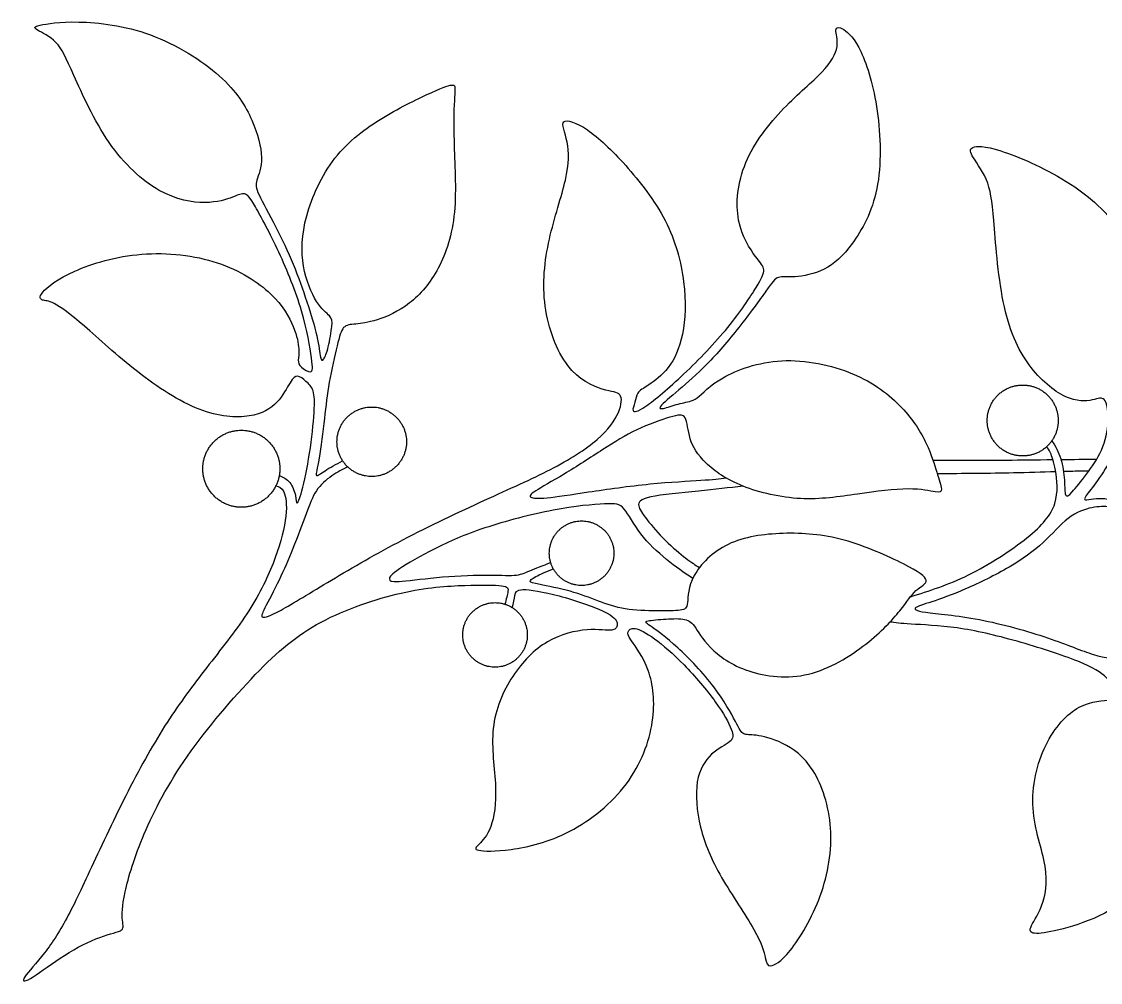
# Model space of a CAD drawing. Header units: millimetres. Extents: x -100 to 100, y -108 to 99.
# Drawn here: x -99.19 to -72.55, y 3.3 to 27.03 of the extents above; entities that cross this region are included whole.
import ezdxf

# ---------------------------------------------------------------- set-up
doc = ezdxf.new("R2010")
doc.units = ezdxf.units.MM
doc.header["$MEASUREMENT"] = 0

msp = doc.modelspace()

# ---------------------------------------------------------------- linework, layer by layer
at = {"color": 5, "linetype": 'ByBlock', "lineweight": -2}
for points, knots in [([(-92.825, 15.819), (-92.732, 15.777), (-92.639, 15.735), (-92.568, 15.648), (-92.497, 15.562), (-92.448, 15.43), (-92.425, 15.324), (-92.403, 15.217), (-92.406, 15.135), (-92.386, 15.136), (-92.366, 15.138), (-92.323, 15.223), (-92.265, 15.44), (-92.207, 15.656), (-92.134, 16.003), (-92.078, 16.366), (-92.022, 16.729), (-91.982, 17.107), (-91.965, 17.374), (-91.948, 17.64), (-91.954, 17.796), (-91.991, 17.905), (-92.028, 18.015), (-92.095, 18.079), (-92.165, 18.142), (-92.235, 18.204), (-92.308, 18.265), (-92.37, 18.271), (-92.433, 18.277), (-92.485, 18.229), (-92.559, 18.107), (-92.634, 17.985), (-92.732, 17.79), (-92.884, 17.628), (-93.036, 17.467), (-93.244, 17.338), (-93.564, 17.288), (-93.884, 17.238), (-94.317, 17.265), (-94.803, 17.454), (-95.289, 17.643), (-95.828, 17.994), (-96.328, 18.384), (-96.828, 18.774), (-97.288, 19.204), (-97.986, 19.807), (-98.224, 19.981), (-98.535, 20.143), (-98.608, 20.13), (-98.727, 20.167), (-98.773, 20.216), (-98.666, 20.342), (-98.559, 20.469), (-98.3, 20.673), (-97.874, 20.864), (-97.447, 21.054), (-96.853, 21.231), (-96.22, 21.281), (-95.588, 21.331), (-94.917, 21.255), (-94.356, 21.071), (-93.795, 20.886), (-93.344, 20.594), (-93.04, 20.304), (-92.735, 20.015), (-92.576, 19.728), (-92.384, 19.259), (-92.351, 19.076), (-92.335, 18.814), (-92.372, 18.655), (-92.342, 18.552), (-92.279, 18.494), (-92.217, 18.436), (-92.107, 18.372), (-92.052, 18.379), (-91.997, 18.387), (-91.997, 18.466), (-92.032, 18.722), (-92.067, 18.978), (-92.137, 19.411), (-92.276, 19.884), (-92.415, 20.356), (-92.622, 20.868), (-92.837, 21.331), (-93.052, 21.795), (-93.274, 22.209), (-93.414, 22.45), (-93.555, 22.691), (-93.613, 22.758), (-93.681, 22.772), (-93.75, 22.785), (-93.829, 22.746), (-93.98, 22.689), (-94.131, 22.633), (-94.353, 22.56), (-94.663, 22.557), (-94.972, 22.554), (-95.368, 22.621), (-95.789, 22.858), (-96.209, 23.096), (-96.654, 23.505), (-97.026, 24.043), (-97.398, 24.581), (-97.697, 25.248), (-97.895, 25.692), (-98.093, 26.135), (-98.191, 26.354), (-98.34, 26.51), (-98.489, 26.665), (-98.691, 26.757), (-98.892, 26.873), (-98.892, 26.897), (-98.732, 26.935), (-98.572, 26.973), (-98.252, 27.025), (-97.288, 27.004), (-96.645, 26.931), (-96.007, 26.696), (-95.368, 26.461), (-94.734, 26.065), (-94.306, 25.684), (-93.878, 25.303), (-93.655, 24.937), (-93.503, 24.593), (-93.35, 24.248), (-93.268, 23.925), (-93.265, 23.672), (-93.262, 23.419), (-93.338, 23.236), (-93.375, 23.113), (-93.411, 22.989), (-93.408, 22.925), (-93.325, 22.746), (-93.241, 22.566), (-93.076, 22.27), (-92.919, 21.965), (-92.762, 21.661), (-92.613, 21.347), (-92.354, 20.722), (-92.244, 20.411), (-92.043, 19.804), (-91.951, 19.509), (-91.898, 19.266), (-91.845, 19.024), (-91.829, 18.835), (-91.808, 18.741), (-91.787, 18.646), (-91.759, 18.646), (-91.726, 18.695), (-91.692, 18.744), (-91.653, 18.841), (-91.615, 18.997), (-91.576, 19.152), (-91.54, 19.365), (-91.526, 19.5), (-91.512, 19.634), (-91.522, 19.689), (-91.587, 19.759), (-91.653, 19.829), (-91.775, 19.914), (-91.903, 20.114), (-92.031, 20.313), (-92.165, 20.627), (-92.226, 20.988), (-92.287, 21.35), (-92.274, 21.758), (-92.022, 22.697), (-91.781, 23.227), (-91.449, 23.651), (-91.116, 24.075), (-90.693, 24.392), (-90.254, 24.658), (-89.815, 24.925), (-89.361, 25.141), (-89.059, 25.277), (-88.757, 25.413), (-88.608, 25.468), (-88.539, 25.458), (-88.471, 25.449), (-88.483, 25.376), (-88.497, 25.16), (-88.51, 24.943), (-88.525, 24.584), (-88.51, 24.068), (-88.495, 23.553), (-88.449, 22.883), (-88.501, 22.322), (-88.553, 21.761), (-88.702, 21.31), (-89.095, 20.572), (-89.339, 20.286), (-89.609, 20.077), (-89.879, 19.868), (-90.174, 19.737), (-90.406, 19.663), (-90.638, 19.588), (-90.805, 19.57), (-90.938, 19.557), (-91.071, 19.545), (-91.168, 19.539), (-91.235, 19.468), (-91.302, 19.396), (-91.339, 19.259), (-91.397, 19.016), (-91.455, 18.774), (-91.534, 18.427), (-91.589, 18.12), (-91.644, 17.814), (-91.674, 17.549), (-91.712, 17.223), (-91.75, 16.897), (-91.796, 16.509), (-91.884, 15.988), (-91.927, 15.854), (-91.909, 15.822), (-91.89, 15.79), (-91.811, 15.86), (-91.693, 15.937), (-91.575, 16.014), (-91.417, 16.097), (-91.26, 16.181)], [0, 0, 0, 0, 0.012658, 0.012658, 0.012658, 0.025316, 0.025316, 0.025316, 0.037975, 0.037975, 0.037975, 0.050633, 0.050633, 0.050633, 0.063291, 0.063291, 0.063291, 0.075949, 0.075949, 0.075949, 0.088608, 0.088608, 0.088608, 0.101266, 0.101266, 0.101266, 0.113924, 0.113924, 0.113924, 0.126582, 0.126582, 0.126582, 0.139241, 0.139241, 0.139241, 0.151899, 0.151899, 0.151899, 0.164557, 0.164557, 0.164557, 0.177215, 0.177215, 0.177215, 0.189873, 0.189873, 0.202532, 0.202532, 0.21519, 0.21519, 0.227848, 0.227848, 0.227848, 0.240506, 0.240506, 0.240506, 0.253165, 0.253165, 0.253165, 0.265823, 0.265823, 0.265823, 0.278481, 0.278481, 0.278481, 0.291139, 0.291139, 0.303797, 0.303797, 0.316456, 0.329114, 0.329114, 0.329114, 0.341772, 0.341772, 0.341772, 0.35443, 0.35443, 0.35443, 0.367089, 0.367089, 0.367089, 0.379747, 0.379747, 0.379747, 0.392405, 0.392405, 0.392405, 0.405063, 0.405063, 0.405063, 0.417722, 0.417722, 0.417722, 0.43038, 0.43038, 0.43038, 0.443038, 0.443038, 0.443038, 0.455696, 0.455696, 0.455696, 0.468354, 0.468354, 0.468354, 0.481013, 0.481013, 0.481013, 0.493671, 0.493671, 0.506329, 0.506329, 0.506329, 0.518987, 0.518987, 0.531646, 0.531646, 0.531646, 0.544304, 0.544304, 0.544304, 0.556962, 0.556962, 0.556962, 0.56962, 0.56962, 0.56962, 0.582278, 0.582278, 0.582278, 0.594937, 0.594937, 0.594937, 0.607595, 0.607595, 0.607595, 0.620253, 0.620253, 0.632911, 0.632911, 0.64557, 0.64557, 0.64557, 0.658228, 0.658228, 0.658228, 0.670886, 0.670886, 0.670886, 0.683544, 0.683544, 0.683544, 0.696203, 0.696203, 0.696203, 0.708861, 0.708861, 0.708861, 0.721519, 0.721519, 0.721519, 0.734177, 0.734177, 0.734177, 0.746835, 0.746835, 0.759494, 0.759494, 0.759494, 0.772152, 0.772152, 0.772152, 0.78481, 0.78481, 0.78481, 0.797468, 0.797468, 0.797468, 0.810127, 0.810127, 0.810127, 0.822785, 0.822785, 0.822785, 0.835443, 0.835443, 0.835443, 0.848101, 0.848101, 0.860759, 0.860759, 0.860759, 0.873418, 0.873418, 0.873418, 0.886076, 0.886076, 0.886076, 0.898734, 0.898734, 0.898734, 0.911392, 0.911392, 0.911392, 0.924051, 0.924051, 0.924051, 0.936709, 0.936709, 0.936709, 0.949367, 0.949367, 0.962025, 0.962025, 0.962025, 0.974684, 0.974684, 0.974684, 1, 1, 1, 1]), ([(-91.132, 16.028), (-91.262, 15.965), (-91.392, 15.902), (-91.528, 15.808), (-91.665, 15.714), (-91.808, 15.589), (-91.909, 15.441), (-92.009, 15.293), (-92.125, 14.952), (-92.375, 14.3), (-92.489, 14.016), (-92.604, 13.733), (-92.707, 13.492), (-92.831, 13.236), (-92.954, 12.98), (-93.097, 12.709), (-93.178, 12.547), (-93.259, 12.386), (-93.277, 12.334), (-93.229, 12.323), (-93.18, 12.312), (-93.064, 12.343), (-92.782, 12.497), (-92.5, 12.651), (-92.052, 12.928), (-91.534, 13.237), (-91.016, 13.547), (-90.427, 13.888), (-89.771, 14.231), (-89.114, 14.574), (-88.388, 14.918), (-87.759, 15.206), (-87.129, 15.494), (-86.596, 15.726), (-85.66, 16.211), (-85.258, 16.464), (-84.978, 16.706), (-84.697, 16.948), (-84.539, 17.18), (-84.453, 17.377), (-84.368, 17.573), (-84.356, 17.735), (-84.478, 17.887), (-84.612, 17.878), (-84.85, 17.951), (-85.087, 18.024), (-85.429, 18.18), (-85.703, 18.535), (-85.977, 18.89), (-86.185, 19.445), (-86.334, 20.557), (-86.276, 21.115), (-86.156, 21.653), (-86.035, 22.191), (-85.852, 22.709), (-85.761, 23.113), (-85.67, 23.517), (-85.67, 23.806), (-85.767, 24.294), (-85.865, 24.492), (-85.796, 24.553), (-85.727, 24.614), (-85.493, 24.538), (-85.215, 24.349), (-84.938, 24.16), (-84.618, 23.858), (-84.272, 23.471), (-83.926, 23.084), (-83.554, 22.611), (-83.298, 22.112), (-83.042, 21.612), (-82.902, 21.084), (-82.841, 20.598), (-82.78, 20.112), (-82.798, 19.667), (-82.87, 19.311), (-82.942, 18.954), (-83.067, 18.686), (-83.222, 18.485), (-83.377, 18.283), (-83.563, 18.149), (-83.7, 18.058), (-83.838, 17.966), (-83.926, 17.918), (-83.972, 17.854), (-84.017, 17.79), (-84.021, 17.71), (-84.066, 17.546), (-84.109, 17.46), (-84.069, 17.378), (-83.987, 17.381), (-83.771, 17.53), (-83.554, 17.68), (-83.204, 17.976), (-82.46, 18.68), (-82.067, 19.088), (-81.751, 19.474), (-81.436, 19.859), (-81.198, 20.222), (-81.053, 20.46), (-80.909, 20.697), (-80.857, 20.81), (-80.863, 20.897), (-80.869, 20.984), (-80.933, 21.045), (-81.067, 21.228), (-81.201, 21.411), (-81.405, 21.715), (-81.483, 22.125), (-81.561, 22.535), (-81.512, 23.05), (-81.305, 23.543), (-81.098, 24.035), (-80.732, 24.504), (-80.372, 24.879), (-80.012, 25.254), (-79.659, 25.534), (-79.426, 25.778), (-79.193, 26.022), (-79.08, 26.229), (-79.028, 26.586), (-79.089, 26.735), (-79.083, 26.815), (-79.077, 26.894), (-79.004, 26.903), (-78.888, 26.83), (-78.772, 26.757), (-78.613, 26.601), (-78.458, 26.269), (-78.303, 25.937), (-78.15, 25.428), (-78.063, 24.815), (-77.976, 24.203), (-77.955, 23.486), (-78.187, 22.322), (-78.44, 21.874), (-78.674, 21.552), (-78.909, 21.231), (-79.126, 21.036), (-79.371, 20.912), (-79.616, 20.789), (-79.891, 20.737), (-80.089, 20.725), (-80.287, 20.713), (-80.409, 20.74), (-80.5, 20.71), (-80.592, 20.679), (-80.653, 20.591), (-80.808, 20.373), (-80.963, 20.155), (-81.213, 19.807), (-81.475, 19.475), (-81.738, 19.143), (-82.012, 18.826), (-82.265, 18.568), (-82.518, 18.311), (-82.75, 18.113), (-82.96, 17.934), (-83.17, 17.756), (-83.359, 17.598), (-83.411, 17.524), (-83.463, 17.451), (-83.377, 17.463), (-83.263, 17.495), (-83.149, 17.527), (-83.006, 17.579), (-82.879, 17.607), (-82.753, 17.634), (-82.643, 17.637), (-82.507, 17.738), (-82.372, 17.838), (-82.21, 18.037), (-81.867, 18.232), (-81.524, 18.427), (-81, 18.619), (-79.833, 18.68), (-79.19, 18.549), (-78.67, 18.331), (-78.15, 18.113), (-77.754, 17.808), (-77.461, 17.5), (-77.169, 17.192), (-76.98, 16.881), (-76.85, 16.607), (-76.721, 16.333), (-76.651, 16.095), (-76.591, 15.904), (-76.532, 15.714), (-76.483, 15.571), (-76.477, 15.49), (-76.471, 15.409), (-76.507, 15.391), (-76.631, 15.411), (-76.754, 15.43), (-76.965, 15.488), (-77.632, 15.485), (-78.089, 15.424), (-78.548, 15.359), (-79.007, 15.293), (-79.467, 15.223), (-79.956, 15.248), (-80.445, 15.272), (-80.963, 15.391), (-81.372, 15.554), (-81.78, 15.717), (-82.079, 15.924), (-82.288, 16.125), (-82.497, 16.327), (-82.615, 16.522), (-82.74, 16.93), (-82.747, 17.143), (-82.803, 17.241), (-82.859, 17.339), (-82.966, 17.32), (-83.179, 17.256), (-83.393, 17.192), (-83.713, 17.083), (-83.999, 16.947), (-84.286, 16.811), (-84.539, 16.65), (-84.839, 16.456), (-85.139, 16.263), (-85.487, 16.037), (-85.79, 15.854), (-86.093, 15.671), (-86.352, 15.531), (-86.494, 15.44), (-86.636, 15.348), (-86.66, 15.306), (-86.611, 15.28), (-86.563, 15.254), (-86.441, 15.245), (-86.209, 15.267), (-85.977, 15.29), (-85.636, 15.345), (-85.186, 15.412), (-84.737, 15.479), (-84.179, 15.559), (-83.675, 15.609), (-83.17, 15.659), (-82.719, 15.68), (-82.414, 15.7), (-82.109, 15.72), (-81.951, 15.739), (-81.792, 15.757)], [0, 0, 0, 0, 0.011494, 0.011494, 0.011494, 0.022989, 0.022989, 0.022989, 0.034483, 0.045977, 0.045977, 0.045977, 0.057471, 0.057471, 0.057471, 0.068966, 0.068966, 0.068966, 0.08046, 0.08046, 0.08046, 0.091954, 0.091954, 0.091954, 0.103448, 0.103448, 0.103448, 0.114943, 0.114943, 0.114943, 0.126437, 0.126437, 0.126437, 0.137931, 0.137931, 0.149425, 0.149425, 0.149425, 0.16092, 0.16092, 0.16092, 0.172414, 0.172414, 0.183908, 0.183908, 0.183908, 0.195402, 0.195402, 0.195402, 0.206897, 0.206897, 0.218391, 0.218391, 0.218391, 0.229885, 0.229885, 0.229885, 0.241379, 0.241379, 0.252874, 0.252874, 0.252874, 0.264368, 0.264368, 0.264368, 0.275862, 0.275862, 0.275862, 0.287356, 0.287356, 0.287356, 0.298851, 0.298851, 0.298851, 0.310345, 0.310345, 0.310345, 0.321839, 0.321839, 0.321839, 0.333333, 0.333333, 0.333333, 0.344828, 0.344828, 0.344828, 0.356322, 0.356322, 0.367816, 0.367816, 0.37931, 0.37931, 0.37931, 0.390805, 0.390805, 0.402299, 0.402299, 0.402299, 0.413793, 0.413793, 0.413793, 0.425287, 0.425287, 0.425287, 0.436782, 0.436782, 0.436782, 0.448276, 0.448276, 0.448276, 0.45977, 0.45977, 0.45977, 0.471264, 0.471264, 0.471264, 0.482759, 0.482759, 0.482759, 0.494253, 0.494253, 0.505747, 0.505747, 0.505747, 0.517241, 0.517241, 0.517241, 0.528736, 0.528736, 0.528736, 0.54023, 0.54023, 0.54023, 0.551724, 0.551724, 0.563218, 0.563218, 0.563218, 0.574713, 0.574713, 0.574713, 0.586207, 0.586207, 0.586207, 0.597701, 0.597701, 0.597701, 0.609195, 0.609195, 0.609195, 0.62069, 0.62069, 0.62069, 0.632184, 0.632184, 0.632184, 0.643678, 0.643678, 0.643678, 0.655172, 0.655172, 0.655172, 0.666667, 0.666667, 0.666667, 0.678161, 0.678161, 0.678161, 0.689655, 0.689655, 0.689655, 0.701149, 0.701149, 0.701149, 0.712644, 0.712644, 0.724138, 0.724138, 0.724138, 0.735632, 0.735632, 0.735632, 0.747126, 0.747126, 0.747126, 0.758621, 0.758621, 0.758621, 0.770115, 0.770115, 0.770115, 0.781609, 0.781609, 0.781609, 0.793103, 0.793103, 0.804598, 0.804598, 0.804598, 0.816092, 0.816092, 0.816092, 0.827586, 0.827586, 0.827586, 0.83908, 0.83908, 0.83908, 0.850575, 0.850575, 0.862069, 0.862069, 0.862069, 0.873563, 0.873563, 0.873563, 0.885057, 0.885057, 0.885057, 0.896552, 0.896552, 0.896552, 0.908046, 0.908046, 0.908046, 0.91954, 0.91954, 0.91954, 0.931034, 0.931034, 0.931034, 0.942529, 0.942529, 0.942529, 0.954023, 0.954023, 0.954023, 0.965517, 0.965517, 0.965517, 0.977011, 0.977011, 0.977011, 1, 1, 1, 1]), ([(-73.746, 16.681), (-73.664, 16.54), (-73.582, 16.4), (-73.475, 16.064), (-73.451, 15.869), (-73.44, 15.702), (-73.429, 15.534), (-73.432, 15.394), (-73.387, 15.284), (-73.338, 15.315), (-73.158, 15.51), (-73.027, 15.674), (-72.893, 15.853), (-72.759, 16.031), (-72.621, 16.223), (-72.426, 16.668), (-72.368, 16.921), (-72.358, 17.148), (-72.347, 17.375), (-72.384, 17.576), (-72.437, 17.665), (-72.49, 17.753), (-72.561, 17.729), (-72.699, 17.697), (-72.838, 17.665), (-73.045, 17.625), (-73.585, 17.826), (-73.917, 18.067), (-74.205, 18.414), (-74.493, 18.762), (-74.737, 19.216), (-74.894, 19.861), (-75.051, 20.505), (-75.121, 21.341), (-75.215, 22.477), (-75.24, 22.779), (-75.334, 23.038), (-75.429, 23.297), (-75.593, 23.514), (-75.773, 23.803), (-75.788, 23.876), (-75.612, 23.956), (-75.419, 23.962), (-75.007, 23.831), (-74.594, 23.7), (-73.96, 23.431), (-72.829, 22.727), (-72.332, 22.291), (-71.683, 21.213), (-71.53, 20.569), (-71.474, 20.056), (-71.417, 19.542), (-71.457, 19.158), (-71.544, 18.843), (-71.631, 18.527), (-71.765, 18.28), (-72.003, 17.973), (-72.106, 17.912), (-72.157, 17.854), (-72.207, 17.796), (-72.204, 17.741), (-72.189, 17.639), (-72.173, 17.537), (-72.146, 17.387), (-72.138, 17.267), (-72.131, 17.147), (-72.143, 17.055), (-72.12, 17.017), (-72.097, 16.979), (-72.039, 16.994), (-71.875, 17.23), (-71.71, 17.467), (-71.439, 17.924), (-71.123, 18.501), (-70.808, 19.079), (-70.448, 19.777), (-70.192, 20.294), (-69.936, 20.81), (-69.784, 21.145), (-69.709, 21.345), (-69.634, 21.545), (-69.637, 21.609), (-69.714, 21.708), (-69.79, 21.807), (-69.939, 21.941), (-70.063, 22.191), (-70.186, 22.441), (-70.284, 22.807), (-70.271, 23.271), (-70.259, 23.736), (-70.015, 24.864), (-69.138, 25.486), (-68.693, 25.76), (-68.248, 26.034), (-67.796, 26.272), (-67.367, 26.441), (-66.937, 26.61), (-66.529, 26.711), (-66.215, 26.774), (-65.901, 26.836), (-65.681, 26.86), (-65.565, 26.841), (-65.45, 26.821), (-65.437, 26.757), (-65.584, 26.598), (-65.742, 26.504), (-65.876, 26.28), (-66.01, 26.056), (-66.12, 25.702), (-66.181, 25.311), (-66.242, 24.919), (-66.254, 24.489), (-66.314, 23.991), (-66.373, 23.492), (-66.48, 22.925), (-66.766, 22.485), (-67.053, 22.045), (-67.519, 21.731), (-67.867, 21.536), (-68.214, 21.341), (-68.443, 21.264), (-68.658, 21.257), (-68.872, 21.249), (-69.074, 21.31), (-69.202, 21.324), (-69.33, 21.338), (-69.385, 21.304), (-69.458, 21.194), (-69.531, 21.085), (-69.622, 20.899), (-69.779, 20.589), (-69.936, 20.28), (-70.159, 19.847), (-70.555, 19.076), (-70.729, 18.737), (-70.873, 18.469), (-71.018, 18.201), (-71.134, 18.003), (-71.195, 17.881), (-71.256, 17.759), (-71.262, 17.713), (-71.207, 17.68), (-71.146, 17.692), (-71.058, 17.745), (-70.969, 17.799), (-70.854, 17.893), (-70.727, 17.957), (-70.601, 18.021), (-70.463, 18.055), (-70.375, 18.101), (-70.287, 18.146), (-70.247, 18.204), (-70.235, 18.338), (-70.223, 18.472), (-70.238, 18.683), (-70.142, 18.959), (-70.046, 19.234), (-69.839, 19.576), (-69.214, 20.149), (-68.796, 20.38), (-68.237, 20.492), (-67.678, 20.603), (-66.977, 20.594), (-65.715, 20.274), (-65.154, 19.963), (-64.706, 19.611), (-64.258, 19.259), (-63.922, 18.866), (-63.743, 18.585), (-63.563, 18.305), (-63.538, 18.137), (-63.627, 17.997), (-63.74, 18.024), (-64.166, 18.027), (-64.48, 18.003), (-64.855, 17.864), (-65.23, 17.726), (-65.666, 17.473), (-66.608, 17.034), (-67.114, 16.848), (-67.569, 16.744), (-68.025, 16.641), (-68.43, 16.619), (-68.824, 16.689), (-69.217, 16.759), (-69.598, 16.921), (-69.828, 17.108), (-70.058, 17.296), (-70.137, 17.509), (-70.183, 17.639), (-70.229, 17.768), (-70.241, 17.814), (-70.32, 17.812), (-70.399, 17.811), (-70.546, 17.762), (-70.697, 17.689), (-70.848, 17.616), (-71.003, 17.518), (-71.157, 17.418), (-71.311, 17.317), (-71.463, 17.214), (-71.606, 17.084), (-71.75, 16.954), (-71.884, 16.799), (-71.984, 16.668), (-72.085, 16.537), (-72.152, 16.43), (-72.255, 16.265), (-72.359, 16.099), (-72.498, 15.874), (-72.742, 15.523), (-72.846, 15.398), (-72.951, 15.248), (-72.952, 15.225), (-72.88, 15.215), (-72.807, 15.229), (-72.718, 15.239), (-72.63, 15.25), (-72.526, 15.258), (-72.438, 15.247), (-72.349, 15.237), (-72.275, 15.209), (-72.202, 15.181)], [0, 0, 0, 0, 0.012048, 0.012048, 0.024096, 0.024096, 0.024096, 0.036145, 0.036145, 0.048193, 0.048193, 0.060241, 0.060241, 0.060241, 0.072289, 0.072289, 0.084337, 0.084337, 0.084337, 0.096386, 0.096386, 0.096386, 0.108434, 0.108434, 0.108434, 0.120482, 0.120482, 0.13253, 0.13253, 0.13253, 0.144578, 0.144578, 0.144578, 0.156627, 0.156627, 0.168675, 0.168675, 0.168675, 0.180723, 0.180723, 0.192771, 0.192771, 0.204819, 0.204819, 0.204819, 0.216867, 0.216867, 0.228916, 0.228916, 0.240964, 0.240964, 0.240964, 0.253012, 0.253012, 0.253012, 0.26506, 0.26506, 0.277108, 0.277108, 0.277108, 0.289157, 0.289157, 0.289157, 0.301205, 0.301205, 0.301205, 0.313253, 0.313253, 0.313253, 0.325301, 0.325301, 0.325301, 0.337349, 0.337349, 0.337349, 0.349398, 0.349398, 0.349398, 0.361446, 0.361446, 0.361446, 0.373494, 0.373494, 0.373494, 0.385542, 0.385542, 0.385542, 0.39759, 0.39759, 0.39759, 0.409639, 0.421687, 0.421687, 0.421687, 0.433735, 0.433735, 0.433735, 0.445783, 0.445783, 0.445783, 0.457831, 0.457831, 0.457831, 0.46988, 0.46988, 0.481928, 0.481928, 0.481928, 0.493976, 0.493976, 0.493976, 0.506024, 0.506024, 0.506024, 0.518072, 0.518072, 0.518072, 0.53012, 0.53012, 0.53012, 0.542169, 0.542169, 0.542169, 0.554217, 0.554217, 0.554217, 0.566265, 0.566265, 0.566265, 0.578313, 0.578313, 0.578313, 0.590361, 0.590361, 0.60241, 0.60241, 0.60241, 0.614458, 0.614458, 0.614458, 0.626506, 0.626506, 0.638554, 0.638554, 0.638554, 0.650602, 0.650602, 0.650602, 0.662651, 0.662651, 0.662651, 0.674699, 0.674699, 0.674699, 0.686747, 0.686747, 0.686747, 0.698795, 0.698795, 0.710843, 0.710843, 0.710843, 0.722892, 0.722892, 0.73494, 0.73494, 0.73494, 0.746988, 0.746988, 0.746988, 0.759036, 0.759036, 0.771084, 0.771084, 0.783133, 0.783133, 0.783133, 0.795181, 0.795181, 0.807229, 0.807229, 0.807229, 0.819277, 0.819277, 0.819277, 0.831325, 0.831325, 0.831325, 0.843373, 0.843373, 0.843373, 0.855422, 0.855422, 0.855422, 0.86747, 0.86747, 0.86747, 0.879518, 0.879518, 0.879518, 0.891566, 0.891566, 0.891566, 0.903614, 0.903614, 0.903614, 0.915663, 0.915663, 0.915663, 0.927711, 0.927711, 0.939759, 0.939759, 0.951807, 0.951807, 0.963855, 0.963855, 0.963855, 0.975904, 0.975904, 0.975904, 1, 1, 1, 1]), ([(-77.24, 12.826), (-76.777, 12.97), (-76.313, 13.115), (-75.298, 13.617), (-74.746, 13.974), (-73.981, 14.586), (-73.767, 14.842), (-73.678, 15.126), (-73.588, 15.409), (-73.621, 15.72), (-73.661, 15.941), (-73.7, 16.162), (-73.746, 16.293), (-73.784, 16.375), (-73.822, 16.458), (-73.852, 16.492), (-73.882, 16.526)], [0, 0, 0, 0, 0.142857, 0.142857, 0.285714, 0.285714, 0.428571, 0.428571, 0.428571, 0.571429, 0.571429, 0.571429, 0.714286, 0.714286, 0.714286, 1, 1, 1, 1]), ([(-76.684, 16.193), (-76.186, 16.192), (-75.689, 16.192), (-74.861, 16.199), (-74.525, 16.202), (-74.135, 16.206), (-73.723, 16.211)], [0, 0, 0, 0, 0.333333, 0.333333, 0.333333, 1, 1, 1, 1]), ([(-76.58, 15.869), (-75.936, 15.872), (-75.291, 15.875), (-74.697, 15.888), (-74.336, 15.896), (-73.994, 15.908), (-73.657, 15.918)], [0, 0, 0, 0, 0.333333, 0.333333, 0.333333, 1, 1, 1, 1]), ([(-73.462, 15.923), (-73.308, 15.927), (-73.156, 15.931), (-73.002, 15.933), (-72.945, 15.934), (-72.888, 15.935), (-72.831, 15.935)], [0, 0, 0, 0, 0.333333, 0.333333, 0.333333, 1, 1, 1, 1]), ([(-92.907, 15.567), (-92.836, 15.545), (-92.764, 15.523), (-92.662, 15.299), (-92.631, 15.098), (-92.662, 14.818), (-92.692, 14.537), (-92.784, 14.178), (-92.924, 13.792), (-93.064, 13.407), (-93.253, 12.995), (-93.524, 12.562), (-93.795, 12.129), (-94.149, 11.675), (-94.489, 11.238), (-94.829, 10.801), (-95.155, 10.38), (-95.475, 9.901), (-95.795, 9.423), (-96.109, 8.886), (-96.433, 8.265), (-96.758, 7.643), (-97.093, 6.936), (-97.363, 6.358), (-97.633, 5.78), (-97.837, 5.332), (-98.034, 4.961), (-98.23, 4.589), (-98.419, 4.293), (-98.619, 4.036), (-98.818, 3.778), (-99.029, 3.558), (-99.108, 3.44), (-99.187, 3.321), (-99.136, 3.302), (-98.806, 3.494), (-98.529, 3.705), (-98.235, 3.898), (-97.941, 4.092), (-97.63, 4.269), (-97.357, 4.377), (-97.084, 4.485), (-96.85, 4.525), (-96.749, 4.578), (-96.648, 4.631), (-96.682, 4.698), (-96.712, 4.973), (-96.709, 5.18), (-96.632, 5.537), (-96.554, 5.893), (-96.401, 6.399), (-95.914, 7.548), (-95.579, 8.191), (-95.092, 8.886), (-94.606, 9.581), (-93.969, 10.328), (-93.416, 10.901), (-92.863, 11.474), (-92.393, 11.873), (-91.79, 12.198), (-91.186, 12.523), (-90.449, 12.773), (-89.819, 12.914), (-89.19, 13.056), (-88.669, 13.09), (-88.247, 13.105), (-87.824, 13.12), (-87.501, 13.117), (-87.337, 13.096), (-87.172, 13.074), (-87.166, 13.035), (-87.179, 12.956), (-87.191, 12.877), (-87.222, 12.759), (-87.253, 12.641)], [0, 0, 0, 0, 0.037037, 0.037037, 0.074074, 0.074074, 0.074074, 0.111111, 0.111111, 0.111111, 0.148148, 0.148148, 0.148148, 0.185185, 0.185185, 0.185185, 0.222222, 0.222222, 0.222222, 0.259259, 0.259259, 0.259259, 0.296296, 0.296296, 0.296296, 0.333333, 0.333333, 0.333333, 0.37037, 0.37037, 0.37037, 0.407407, 0.407407, 0.407407, 0.444444, 0.444444, 0.481481, 0.481481, 0.481481, 0.518519, 0.518519, 0.518519, 0.555556, 0.555556, 0.555556, 0.592593, 0.592593, 0.62963, 0.62963, 0.62963, 0.666667, 0.666667, 0.703704, 0.703704, 0.703704, 0.740741, 0.740741, 0.740741, 0.777778, 0.777778, 0.777778, 0.814815, 0.814815, 0.814815, 0.851852, 0.851852, 0.851852, 0.888889, 0.888889, 0.888889, 0.925926, 0.925926, 0.925926, 1, 1, 1, 1]), ([(-81.372, 15.554), (-81.716, 15.515), (-82.061, 15.476), (-82.478, 15.433), (-82.896, 15.391), (-83.387, 15.345), (-83.921, 15.23), (-83.965, 15.161), (-83.95, 15.072), (-83.934, 14.983), (-83.86, 14.874), (-83.743, 14.725), (-83.625, 14.575), (-83.463, 14.386), (-83.289, 14.214), (-83.114, 14.041), (-82.927, 13.884), (-82.785, 13.775), (-82.643, 13.666), (-82.547, 13.605), (-82.452, 13.545)], [0, 0, 0, 0, 0.125, 0.125, 0.125, 0.25, 0.25, 0.375, 0.375, 0.375, 0.5, 0.5, 0.5, 0.625, 0.625, 0.625, 0.75, 0.75, 0.75, 1, 1, 1, 1]), ([(-72.317, 15.045), (-72.453, 15.052), (-72.589, 15.058), (-72.762, 15.023), (-72.935, 14.988), (-73.145, 14.912), (-73.345, 14.759), (-73.544, 14.607), (-73.733, 14.378), (-73.965, 14.165), (-74.197, 13.951), (-74.471, 13.753), (-75.141, 13.36), (-75.538, 13.165), (-75.879, 13.017), (-76.22, 12.869), (-76.507, 12.769), (-76.716, 12.7), (-76.924, 12.632), (-77.056, 12.595), (-77.106, 12.557), (-77.156, 12.519), (-77.126, 12.479), (-76.862, 12.441), (-76.598, 12.403), (-76.102, 12.367), (-75.538, 12.26), (-74.974, 12.153), (-74.343, 11.976), (-73.854, 11.81), (-73.364, 11.644), (-73.017, 11.489), (-72.721, 11.399), (-72.426, 11.309), (-72.182, 11.284), (-71.591, 11.315), (-71.243, 11.37), (-71.002, 11.425), (-70.762, 11.48), (-70.627, 11.534), (-70.574, 11.629), (-70.521, 11.723), (-70.548, 11.858), (-70.56, 12.098), (-70.572, 12.339), (-70.569, 12.687), (-70.277, 13.333), (-69.987, 13.631), (-69.661, 13.825), (-69.335, 14.019), (-68.972, 14.107), (-68.521, 14.157), (-68.07, 14.208), (-67.531, 14.22), (-67.034, 14.29), (-66.537, 14.36), (-66.083, 14.488), (-65.784, 14.624), (-65.485, 14.759), (-65.342, 14.902), (-65.269, 15.026), (-65.196, 15.149), (-65.193, 15.253), (-65.159, 15.288), (-65.126, 15.323), (-65.062, 15.29), (-65.028, 15.11), (-64.995, 14.93), (-64.992, 14.604), (-65.085, 14.203), (-65.178, 13.802), (-65.367, 13.327), (-65.645, 12.869), (-65.924, 12.412), (-66.293, 11.973), (-66.648, 11.624), (-67.003, 11.275), (-67.345, 11.016), (-67.706, 10.859), (-68.067, 10.702), (-68.448, 10.647), (-68.823, 10.644), (-69.198, 10.641), (-69.567, 10.69), (-69.83, 10.812), (-70.094, 10.934), (-70.253, 11.129), (-70.371, 11.217), (-70.49, 11.306), (-70.569, 11.288), (-70.696, 11.26), (-70.822, 11.233), (-70.996, 11.196), (-71.356, 11.138), (-71.542, 11.117), (-71.609, 11.086), (-71.676, 11.056), (-71.624, 11.016), (-71.443, 10.926), (-71.261, 10.836), (-70.95, 10.696), (-70.542, 10.449), (-70.134, 10.202), (-69.628, 9.849), (-69.305, 9.597), (-68.982, 9.346), (-68.841, 9.197), (-68.725, 9.125), (-68.61, 9.053), (-68.518, 9.06), (-68.366, 9.101), (-68.213, 9.142), (-68, 9.218), (-67.738, 9.245), (-67.476, 9.273), (-67.165, 9.251), (-66.83, 9.13), (-66.494, 9.008), (-66.135, 8.785), (-65.825, 8.429), (-65.516, 8.072), (-65.257, 7.581), (-65.121, 6.956), (-64.986, 6.332), (-64.973, 5.573), (-65.008, 5.036), (-65.043, 4.5), (-65.126, 4.186), (-65.199, 4.017), (-65.272, 3.847), (-65.336, 3.823), (-65.492, 4.009), (-65.583, 4.219), (-65.815, 4.423), (-66.046, 4.628), (-66.418, 4.826), (-66.836, 5.039), (-67.253, 5.253), (-67.717, 5.481), (-68.072, 5.765), (-68.427, 6.048), (-68.674, 6.386), (-68.841, 6.741), (-69.009, 7.097), (-69.097, 7.468), (-69.116, 7.779), (-69.134, 8.09), (-69.082, 8.34), (-68.991, 8.666), (-68.951, 8.743), (-68.972, 8.935), (-69.033, 9.05), (-69.302, 9.274), (-69.57, 9.498), (-70.045, 9.831), (-70.899, 10.364), (-71.277, 10.565), (-71.534, 10.693), (-71.792, 10.821), (-71.929, 10.876), (-72.01, 10.89), (-72.09, 10.904), (-72.115, 10.876), (-72.094, 10.824), (-72.072, 10.772), (-72.005, 10.696), (-71.958, 10.6), (-71.911, 10.504), (-71.883, 10.388), (-71.857, 10.305), (-71.831, 10.221), (-71.807, 10.169), (-71.697, 10.108), (-71.588, 10.047), (-71.392, 9.977), (-71.179, 9.741), (-70.966, 9.504), (-70.734, 9.102), (-70.563, 8.139), (-70.624, 7.578), (-70.774, 7.086), (-70.923, 6.594), (-71.161, 6.17), (-71.743, 5.478), (-72.087, 5.21), (-72.445, 5.016), (-72.804, 4.823), (-73.175, 4.704), (-73.473, 4.626), (-73.77, 4.549), (-73.992, 4.512), (-74.128, 4.513), (-74.264, 4.515), (-74.312, 4.555), (-74.271, 4.661), (-74.23, 4.768), (-74.099, 4.942), (-74.003, 5.19), (-73.907, 5.438), (-73.846, 5.762), (-73.915, 6.17), (-73.983, 6.578), (-74.181, 7.072), (-74.215, 7.604), (-74.248, 8.136), (-74.117, 8.706), (-73.899, 9.155), (-73.681, 9.605), (-73.377, 9.934), (-72.77, 10.26), (-72.468, 10.257), (-72.311, 10.277), (-72.154, 10.297), (-72.142, 10.34), (-72.171, 10.437), (-72.2, 10.535), (-72.27, 10.687), (-72.532, 10.958), (-72.724, 11.077), (-73.496, 11.385), (-74.075, 11.574), (-74.61, 11.725), (-75.144, 11.876), (-75.635, 11.989), (-76.088, 12.053), (-76.54, 12.117), (-76.955, 12.132), (-77.224, 12.148), (-77.494, 12.165), (-77.619, 12.182), (-77.743, 12.2)], [0, 0, 0, 0, 0.012195, 0.012195, 0.012195, 0.02439, 0.02439, 0.02439, 0.036585, 0.036585, 0.036585, 0.04878, 0.04878, 0.060976, 0.060976, 0.060976, 0.073171, 0.073171, 0.073171, 0.085366, 0.085366, 0.085366, 0.097561, 0.097561, 0.097561, 0.109756, 0.109756, 0.109756, 0.121951, 0.121951, 0.121951, 0.134146, 0.134146, 0.134146, 0.146341, 0.146341, 0.158537, 0.158537, 0.158537, 0.170732, 0.170732, 0.170732, 0.182927, 0.182927, 0.182927, 0.195122, 0.195122, 0.207317, 0.207317, 0.207317, 0.219512, 0.219512, 0.219512, 0.231707, 0.231707, 0.231707, 0.243902, 0.243902, 0.243902, 0.256098, 0.256098, 0.256098, 0.268293, 0.268293, 0.268293, 0.280488, 0.280488, 0.280488, 0.292683, 0.292683, 0.292683, 0.304878, 0.304878, 0.304878, 0.317073, 0.317073, 0.317073, 0.329268, 0.329268, 0.329268, 0.341463, 0.341463, 0.341463, 0.353659, 0.353659, 0.353659, 0.365854, 0.365854, 0.365854, 0.378049, 0.378049, 0.378049, 0.390244, 0.390244, 0.402439, 0.402439, 0.402439, 0.414634, 0.414634, 0.414634, 0.426829, 0.426829, 0.426829, 0.439024, 0.439024, 0.439024, 0.45122, 0.45122, 0.45122, 0.463415, 0.463415, 0.463415, 0.47561, 0.47561, 0.47561, 0.487805, 0.487805, 0.487805, 0.5, 0.5, 0.5, 0.512195, 0.512195, 0.512195, 0.52439, 0.52439, 0.52439, 0.536585, 0.536585, 0.536585, 0.54878, 0.54878, 0.560976, 0.560976, 0.560976, 0.573171, 0.573171, 0.573171, 0.585366, 0.585366, 0.585366, 0.597561, 0.597561, 0.597561, 0.609756, 0.609756, 0.609756, 0.621951, 0.621951, 0.634146, 0.634146, 0.646341, 0.646341, 0.646341, 0.658537, 0.658537, 0.670732, 0.670732, 0.670732, 0.682927, 0.682927, 0.682927, 0.695122, 0.695122, 0.695122, 0.707317, 0.707317, 0.707317, 0.719512, 0.719512, 0.719512, 0.731707, 0.731707, 0.731707, 0.743902, 0.743902, 0.743902, 0.756098, 0.756098, 0.768293, 0.768293, 0.768293, 0.780488, 0.780488, 0.792683, 0.792683, 0.792683, 0.804878, 0.804878, 0.804878, 0.817073, 0.817073, 0.817073, 0.829268, 0.829268, 0.829268, 0.841463, 0.841463, 0.841463, 0.853659, 0.853659, 0.853659, 0.865854, 0.865854, 0.865854, 0.878049, 0.878049, 0.878049, 0.890244, 0.890244, 0.902439, 0.902439, 0.902439, 0.914634, 0.914634, 0.914634, 0.926829, 0.926829, 0.939024, 0.939024, 0.95122, 0.95122, 0.95122, 0.963415, 0.963415, 0.963415, 0.97561, 0.97561, 0.97561, 1, 1, 1, 1]), ([(-82.617, 13.275), (-82.83, 13.42), (-83.043, 13.564), (-83.265, 13.746), (-83.487, 13.928), (-83.719, 14.147), (-83.897, 14.38), (-84.075, 14.614), (-84.2, 14.861), (-84.312, 14.99), (-84.423, 15.12), (-84.52, 15.132), (-84.795, 15.118), (-85.069, 15.104), (-85.52, 15.065), (-86.064, 14.961), (-86.608, 14.857), (-87.245, 14.69), (-87.751, 14.522), (-88.257, 14.355), (-88.632, 14.187), (-89.336, 13.83), (-89.665, 13.641), (-89.857, 13.512), (-90.049, 13.382), (-90.104, 13.312), (-90.107, 13.263), (-90.11, 13.215), (-90.062, 13.187), (-89.675, 13.212), (-89.336, 13.263), (-88.55, 13.336), (-88.102, 13.358), (-87.422, 13.361), (-87.19, 13.343), (-87.029, 13.355), (-86.867, 13.367), (-86.776, 13.41), (-86.637, 13.467), (-86.497, 13.525), (-86.31, 13.597), (-86.123, 13.669)], [0, 0, 0, 0, 0.0625, 0.0625, 0.0625, 0.125, 0.125, 0.125, 0.1875, 0.1875, 0.1875, 0.25, 0.25, 0.25, 0.3125, 0.3125, 0.3125, 0.375, 0.375, 0.375, 0.4375, 0.4375, 0.5, 0.5, 0.5, 0.5625, 0.5625, 0.5625, 0.625, 0.625, 0.6875, 0.6875, 0.75, 0.75, 0.8125, 0.8125, 0.8125, 0.875, 0.875, 0.875, 1, 1, 1, 1]), ([(-87.071, 12.556), (-87.046, 12.662), (-87.021, 12.769), (-87.005, 12.853), (-86.989, 12.937), (-86.983, 12.998), (-86.642, 13.004), (-86.306, 12.949), (-85.913, 12.844), (-85.52, 12.739), (-85.069, 12.584), (-84.814, 12.463), (-84.56, 12.343), (-84.502, 12.257), (-84.468, 12.096), (-84.493, 12.02), (-84.727, 11.986), (-84.938, 12.029), (-85.511, 11.986), (-85.874, 11.901), (-86.201, 11.71), (-86.529, 11.52), (-86.822, 11.224), (-87.062, 10.857), (-87.303, 10.49), (-87.492, 10.051), (-87.542, 9.571), (-87.593, 9.091), (-87.504, 8.569), (-87.486, 8.141), (-87.468, 7.713), (-87.519, 7.378), (-87.605, 7.149), (-87.69, 6.92), (-87.809, 6.799), (-87.891, 6.716), (-87.974, 6.634), (-88.019, 6.591), (-87.901, 6.565), (-87.782, 6.539), (-87.498, 6.53), (-87.096, 6.587), (-86.694, 6.643), (-86.172, 6.765), (-85.133, 7.304), (-84.615, 7.722), (-84.254, 8.207), (-83.892, 8.691), (-83.688, 9.243), (-83.614, 9.735), (-83.539, 10.227), (-83.594, 10.66), (-83.716, 11.002), (-83.838, 11.343), (-84.027, 11.593), (-84.225, 11.88), (-84.234, 11.916), (-84.194, 12.004), (-84.145, 12.056), (-84.039, 12.04), (-83.932, 12.023), (-83.767, 11.937), (-83.56, 11.787), (-83.353, 11.636), (-83.103, 11.419), (-82.56, 10.862), (-82.268, 10.52), (-82.059, 10.232), (-81.85, 9.944), (-81.725, 9.709), (-81.664, 9.555), (-81.603, 9.402), (-81.606, 9.328), (-81.702, 9.249), (-81.798, 9.17), (-81.987, 9.085), (-82.15, 8.934), (-82.314, 8.783), (-82.451, 8.566), (-82.503, 8.254), (-82.554, 7.942), (-82.521, 7.533), (-82.422, 7.132), (-82.323, 6.731), (-82.158, 6.338), (-81.649, 5.454), (-81.305, 4.964), (-81.107, 4.613), (-80.908, 4.263), (-80.857, 4.052), (-80.825, 3.914), (-80.793, 3.775), (-80.78, 3.708), (-80.694, 3.714), (-80.607, 3.72), (-80.445, 3.799), (-80.21, 4.093), (-79.976, 4.388), (-79.668, 4.897), (-79.468, 5.441), (-79.269, 5.985), (-79.177, 6.564), (-79.253, 7.658), (-79.421, 8.173), (-79.644, 8.528), (-79.866, 8.883), (-80.143, 9.078), (-80.399, 9.203), (-80.655, 9.328), (-80.89, 9.383), (-81.05, 9.403), (-81.21, 9.423), (-81.296, 9.408), (-81.358, 9.44), (-81.42, 9.472), (-81.46, 9.551), (-81.564, 9.747), (-81.667, 9.944), (-81.835, 10.258), (-82.094, 10.598), (-82.353, 10.938), (-82.704, 11.303), (-82.987, 11.564), (-83.271, 11.825), (-83.487, 11.98), (-83.621, 12.073), (-83.755, 12.166), (-83.807, 12.197), (-83.748, 12.219), (-83.688, 12.242), (-83.517, 12.257), (-83.342, 12.27), (-83.167, 12.282), (-82.987, 12.291), (-82.861, 12.274), (-82.734, 12.257), (-82.661, 12.215), (-82.574, 12.096), (-82.487, 11.977), (-82.387, 11.782), (-82.179, 11.572), (-81.972, 11.361), (-81.658, 11.136), (-81.235, 10.993), (-80.811, 10.849), (-80.277, 10.788), (-79.756, 10.915), (-79.235, 11.041), (-78.726, 11.355), (-78.339, 11.657), (-77.952, 11.959), (-77.687, 12.248), (-77.324, 12.702), (-77.226, 12.867), (-77.105, 12.977), (-76.983, 13.086), (-76.836, 13.141), (-76.852, 13.231), (-76.867, 13.321), (-77.044, 13.446), (-77.415, 13.635), (-77.787, 13.824), (-78.354, 14.077), (-79.409, 14.367), (-79.897, 14.403), (-80.866, 14.373), (-81.347, 14.306), (-81.739, 14.118), (-82.131, 13.931), (-82.432, 13.623), (-82.731, 13.068), (-82.728, 12.821), (-82.745, 12.681), (-82.762, 12.541), (-82.798, 12.507), (-82.925, 12.491), (-83.051, 12.474), (-83.268, 12.474), (-83.514, 12.477), (-83.761, 12.48), (-84.039, 12.486), (-84.523, 12.565), (-84.731, 12.639), (-84.945, 12.719), (-85.16, 12.8), (-85.383, 12.888), (-85.907, 13.032), (-86.209, 13.087), (-86.565, 13.16), (-86.62, 13.178), (-86.628, 13.205), (-86.636, 13.233), (-86.596, 13.269), (-86.493, 13.323), (-86.39, 13.376), (-86.224, 13.446), (-86.058, 13.515)], [0, 0, 0, 0, 0.013889, 0.013889, 0.013889, 0.027778, 0.027778, 0.041667, 0.041667, 0.041667, 0.055556, 0.055556, 0.055556, 0.069444, 0.069444, 0.083333, 0.083333, 0.097222, 0.097222, 0.111111, 0.111111, 0.111111, 0.125, 0.125, 0.125, 0.138889, 0.138889, 0.138889, 0.152778, 0.152778, 0.152778, 0.166667, 0.166667, 0.166667, 0.180556, 0.180556, 0.180556, 0.194444, 0.194444, 0.194444, 0.208333, 0.208333, 0.208333, 0.222222, 0.222222, 0.236111, 0.236111, 0.236111, 0.25, 0.25, 0.25, 0.263889, 0.263889, 0.263889, 0.277778, 0.277778, 0.291667, 0.291667, 0.305556, 0.305556, 0.305556, 0.319444, 0.319444, 0.319444, 0.333333, 0.333333, 0.347222, 0.347222, 0.347222, 0.361111, 0.361111, 0.361111, 0.375, 0.375, 0.375, 0.388889, 0.388889, 0.388889, 0.402778, 0.402778, 0.402778, 0.416667, 0.416667, 0.416667, 0.430556, 0.430556, 0.444444, 0.444444, 0.444444, 0.458333, 0.458333, 0.458333, 0.472222, 0.472222, 0.472222, 0.486111, 0.486111, 0.486111, 0.5, 0.5, 0.5, 0.513889, 0.513889, 0.527778, 0.527778, 0.527778, 0.541667, 0.541667, 0.541667, 0.555556, 0.555556, 0.555556, 0.569444, 0.569444, 0.569444, 0.583333, 0.583333, 0.583333, 0.597222, 0.597222, 0.597222, 0.611111, 0.611111, 0.611111, 0.625, 0.625, 0.625, 0.638889, 0.638889, 0.638889, 0.652778, 0.652778, 0.652778, 0.666667, 0.666667, 0.666667, 0.680556, 0.680556, 0.680556, 0.694444, 0.694444, 0.694444, 0.708333, 0.708333, 0.708333, 0.722222, 0.722222, 0.722222, 0.736111, 0.736111, 0.736111, 0.75, 0.75, 0.763889, 0.763889, 0.763889, 0.777778, 0.777778, 0.777778, 0.791667, 0.791667, 0.791667, 0.805556, 0.805556, 0.819444, 0.819444, 0.833333, 0.833333, 0.833333, 0.847222, 0.847222, 0.861111, 0.861111, 0.861111, 0.875, 0.875, 0.875, 0.888889, 0.888889, 0.888889, 0.902778, 0.902778, 0.916667, 0.916667, 0.916667, 0.930556, 0.930556, 0.944444, 0.944444, 0.958333, 0.958333, 0.958333, 0.972222, 0.972222, 0.972222, 1, 1, 1, 1])]:
    msp.add_open_spline(points, degree=3, knots=knots, dxfattribs=at)
for points, knots in [([(-73.593, 17.176), (-73.593, 18.052), (-74.469, 18.052), (-75.346, 18.052), (-75.346, 17.176), (-75.346, 16.3), (-74.469, 16.3), (-73.593, 16.3), (-73.593, 17.176)], [0, 0, 0, 1.570796, 1.570796, 3.141593, 3.141593, 4.712389, 4.712389, 6.283185, 6.283185, 6.283185]), ([(-89.684, 16.651), (-89.684, 17.509), (-90.542, 17.509), (-91.4, 17.509), (-91.4, 16.651), (-91.4, 15.793), (-90.542, 15.793), (-89.684, 15.793), (-89.684, 16.651)], [0, 0, 0, 2.991267, 2.991267, 5.982535, 5.982535, 8.973802, 8.973802, 11.96507, 11.96507, 11.96507]), ([(-92.811, 15.985), (-92.811, 16.936), (-93.762, 16.936), (-94.713, 16.936), (-94.713, 15.985), (-94.713, 15.034), (-93.762, 15.034), (-92.811, 15.034), (-92.811, 15.985)], [0, 0, 0, 1.570796, 1.570796, 3.141593, 3.141593, 4.712389, 4.712389, 6.283185, 6.283185, 6.283185]), ([(-84.563, 13.899), (-84.563, 14.696), (-85.36, 14.696), (-86.157, 14.696), (-86.157, 13.899), (-86.157, 13.102), (-85.36, 13.102), (-84.563, 13.102), (-84.563, 13.899)], [0, 0, 0, 2.777953, 2.777953, 5.555907, 5.555907, 8.33386, 8.33386, 11.111813, 11.111813, 11.111813]), ([(-86.701, 11.882), (-86.701, 12.679), (-87.498, 12.679), (-88.295, 12.679), (-88.295, 11.882), (-88.295, 11.085), (-87.498, 11.085), (-86.701, 11.085), (-86.701, 11.882)], [0, 0, 0, 2.777953, 2.777953, 5.555907, 5.555907, 8.33386, 8.33386, 11.111813, 11.111813, 11.111813])]:
    msp.add_rational_spline(points, [1, 0.707106781187, 1, 0.707106781187, 1, 0.707106781187, 1, 0.707106781187, 1], degree=2, knots=knots, dxfattribs=at)
msp.add_open_spline([(-73.522, 16.213), (-73.232, 16.216), (-72.934, 16.219), (-72.639, 16.222)], degree=3, dxfattribs=at)

doc.saveas('drawing.dxf')
